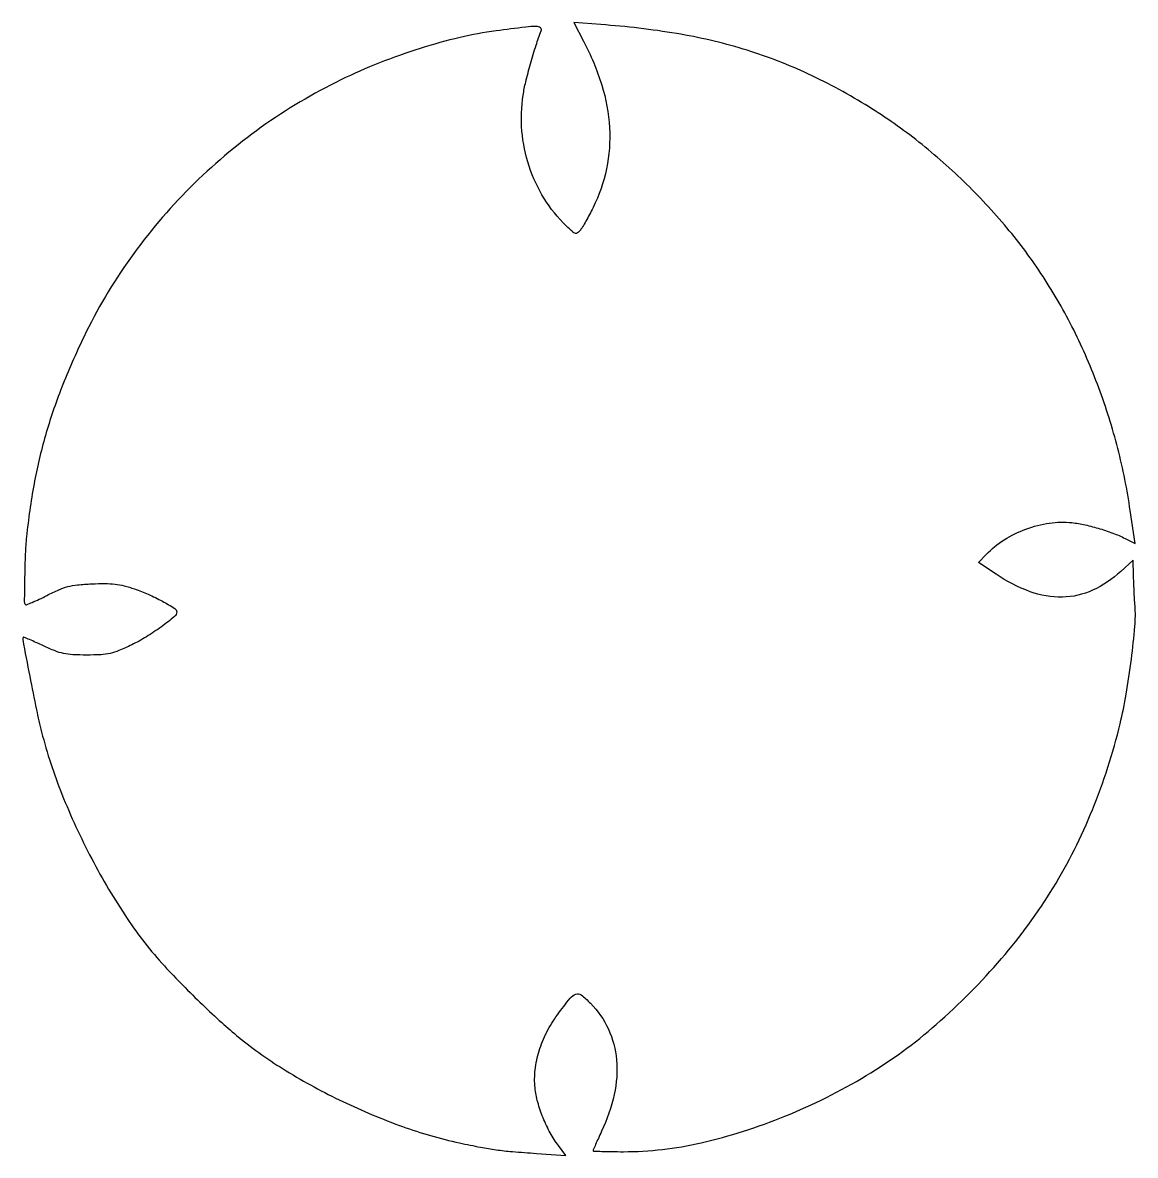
# Model space of a CAD drawing. Extents: x 0 to 396, y 0 to 402.
import ezdxf

# ---------------------------------------------------------------- set-up
doc = ezdxf.new("R2010")
doc.units = 0

msp = doc.modelspace()

# ---------------------------------------------------------------- linework, layer by layer
msp.add_lwpolyline([(199.594776, 395.664757, -0.046717), (206.083904, 380.090132, -0.061137), (208.831604, 364.928923, -0.065211), (207.764494, 350.351897, -0.064703), (202.980543, 336.5, -0.006377), (201.727386, 334.060356, -0.006681), (200.431281, 331.691427, -0.006441), (199.259133, 329.6765, -0.029318), (198.495167, 328.555922, -0.052584), (197.494546, 327.50749, -0.253033), (196.714727, 327.342911, -0.112645), (195.7422, 327.889474, -0.007765), (193.425447, 330.055922, -0.062406), (185.620906, 339.732161, -0.059052), (180.270782, 351.212042, -0.058444), (177.7131, 363.739877, -0.058707), (178.129777, 376.5, -0.022726), (179.051772, 381.159115, -0.008451), (180.754205, 387.618175, -0.00859), (182.731594, 394.201423, -0.01646), (184.580763, 399.397682, 0.346781), (184.266785, 400.439187, 0.154715), (182.810213, 400.895175, 0.029259), (179.039422, 400.660685, 0.00204), (168.5, 399.339712, 0.02619), (155.687855, 396.993292, 0.018195), (141.502412, 393.069095, 0.017615), (127.035899, 387.927359, 0.019079), (113.354737, 381.901593, 0.041777), (85.037891, 365.060702, 0.041332), (59.805204, 343.692627, 0.041492), (38.518625, 318.552518, 0.042841), (21.930381, 290.5, 0.018309), (14.071765, 272.506318, 0.024052), (8.314225, 255.534987, 0.02441), (4.274693, 238.29522, 0.019815), (1.592939, 219.5, 0.015255), (1.158736, 213.445519, 0.006153), (0.920251, 205.16144, 0.001518), (0.80297, 196.435148, 0.201618), (1.197024, 195.469643, 0.299189), (1.585847, 195.389215, 0.005434), (3.634772, 196.227417, 0.011519), (6.058586, 197.316304, 0.007196), (8.847949, 198.697091, -0.015219), (13.112417, 200.723558, -0.04032), (16.301268, 201.825008, -0.038458), (19.710685, 202.42818, -0.012823), (24.768784, 202.795936, -0.011995), (29.535791, 202.905336, -0.028753), (33.063759, 202.698597, -0.032433), (36.28241, 202.110019, -0.019655), (40, 201.020796, -0.024386), (44.85335, 199.121135, -0.019533), (49.881048, 196.624504, -0.011818), (54.294884, 194.076173, -0.260916), (54.998212, 192.827923, -0.226719), (54.212179, 191.172228, -0.012541), (49.55018, 187.579552, -0.019656), (44.186608, 183.971333, -0.025621), (39, 181.126767, -0.013195), (34.460035, 179.077365, -0.043712), (31.340834, 178.077258, -0.043144), (28.074132, 177.627991, -0.01261), (23, 177.5, -0.01242), (18.042136, 177.623173, -0.03987), (14.768965, 178.04902, -0.042596), (11.720452, 178.972742, -0.015734), (7.600673, 180.767339, 0.00424), (4.938026, 182.000768, 0.006917), (2.656674, 182.996367, 0.001995), (0.680124, 183.817328, 0.315636), (0.458456, 183.767339, 0.235907), (0.234087, 182.969601, 0.000489), (2.741974, 169.939775, 0.003577), (5.126228, 158.072972, 0.011138), (6.966903, 150.129629, 0.032813), (14.180471, 128.035693, 0.025557), (24.76797, 105.088928, 0.025949), (37.356, 83.862291, 0.039477), (50.596395, 67.014644, 0.008242), (57.106961, 60.184845, 0.007214), (64.130713, 53.258545, 0.007444), (70.996541, 46.873939, 0.012321), (77, 41.718295, 0.034118), (93.907902, 29.731153, 0.025488), (113.992221, 18.823017, 0.025383), (135.200761, 9.96045, 0.032679), (155.5, 4.129225, 0.005579), (163.016474, 2.580211, 0.014127), (168.520236, 1.670392, 0.013083), (174.303848, 1.035066, 0.004201), (182.916778, 0.389242), (193.333556, -0.303871), (190.706592, 3.140257, -0.037989), (187.763751, 7.674773, -0.02875), (185.223575, 13.039261, -0.028959), (183.338118, 18.600919, -0.041225), (182.370898, 23.725544, -0.055991), (182.420078, 30.093511, -0.044556), (183.844611, 36.821787, -0.042755), (186.527205, 43.477118, -0.041863), (190.318523, 49.629282, -0.008263), (194.867424, 55.582253, -0.141181), (196.84758, 56.999717, -0.256378), (198.757866, 56.689126, -0.031596), (202.030356, 53.78229, -0.087934), (208.424185, 44.554094, -0.085988), (211.321018, 33.61825, -0.077179), (210.501771, 21.346756, -0.054296), (206.021285, 8.231791, 0.002154), (204.863281, 5.72917, 0.003338), (203.887503, 3.558107, 0.001044), (203.059107, 1.670905, 0.10325), (203, 1.387726, 0.40225), (203.151371, 1.230015, 0.001273), (206.157813, 1.114296, 0.005633), (209.627953, 1.028709, 0.00338), (213.75, 1.001367, 0.056708), (241.361462, 4.146628, 0.039889), (271.196199, 13.587015, 0.038849), (300.109599, 28.051004, 0.044753), (325.004238, 46.238409, 0.034779), (348.156595, 69.6015, 0.040637), (366.552034, 94.825608, 0.041025), (380.48964, 122.477471, 0.036678), (390.344776, 153.080354, 0.017373), (392.510981, 163.578786, 0.010784), (394.356309, 176.026902, 0.010123), (395.594227, 187.733109, 0.039576), (395.637836, 195, -0.003959), (395.474929, 197.495356, -0.002368), (395.318824, 200.463975, -0.002371), (395.191421, 203.421019, -0.004117), (395.117506, 205.87736), (395, 211.25472), (390.599413, 207.198401, -0.079296), (380.579053, 200.54059, -0.101949), (369.821229, 198.078458, -0.094665), (358.359125, 200.01027, -0.05998), (346.277165, 206.232152), (340.054329, 210.44727), (342.753578, 213.264678, -0.061593), (349.087519, 218.426453, -0.051356), (356.879129, 222.268689, -0.051766), (365.21894, 224.416598, -0.065415), (373.17497, 224.559714, -0.026801), (377.913894, 223.764542, -0.018358), (383.191148, 222.38016, -0.018394), (388.333578, 220.618484, -0.027612), (392.659898, 218.675873), (395.645459, 217.13198), (393.944533, 228.838135, 0.026665), (389.518485, 250.943756, 0.026462), (382.756293, 272.510418, 0.026728), (373.83369, 293.028563, 0.028608), (362.950172, 312, 0.029757), (350.095066, 329.354726, 0.026288), (334.757064, 345.832122, 0.026193), (317.709613, 360.671414, 0.028925), (299.739547, 373.12573, 0.029634), (278.163556, 384.605549, 0.033964), (256.325919, 392.870616, 0.032432), (232.71951, 398.374809, 0.023237), (205.798238, 401.559949), (196.096475, 402.252866)], format="xyb", close=True)

doc.saveas('drawing.dxf')
